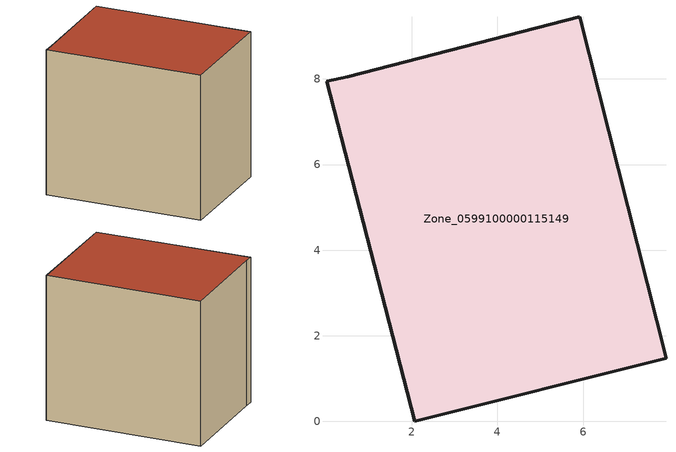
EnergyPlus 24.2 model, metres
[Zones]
Zone_0599100000115149
 floor ground (C_G): 2.07,0 0.01,7.94 0.5,8.05 5.92,9.46 7.94,1.47 z0
 wall outside (C_F): 7.94,1.47 5.92,9.46 0.5,8.05 0.01,7.94 2.07,0 7.94,1.47 z0:7.66
 roof outside (C_R): 0.01,7.94 2.07,0 7.94,1.47 5.92,9.46 0.5,8.05 z7.66
[BUILDING]
Pand.0599100000115149: North Axis=0; Terrain=City; Loads Convergence Tolerance Value=0.04; Temperature Convergence Tolerance Value=0.4; Solar Distribution=FullExterior; Maximum Number of Warmup Days=25; Minimum Number of Warmup Days=1
[Site:Location]
Rotterdam.The.Hague.AP_ZH_NLD Design_Conditions: Latitude=51.96; Longitude=4.45; Time Zone=1; Elevation=-4.5
[SITE:GROUNDTEMPERATURE:BUILDINGSURFACE]
18, 18, 18, 18, 18, 18, 18, 18, 18, 18, 18, 18
[MATERIAL] Thermal Absorptance=0.9; Solar Absorptance=0.7; Visible Absorptance=0.7
Name | Roughness | Thickness | Conductivity | Density | Specific Heat
G.TI.1946-1964 | MediumSmooth | 0.15 | 1 | 540 | 1210
F.TI.1946-1964 | Rough | 0.3 | 0.857143 | 1920 | 840
R.TI.1946-1964 | MediumRough | 0.2 | 0.277778 | 1500 | 1000
[CONSTRUCTION]
C_G: G.TI.1946-1964
C_F: F.TI.1946-1964
C_R: R.TI.1946-1964
[ZONE]
Zone_0599100000115149: Type=1; Multiplier=1; Ceiling Height=Autocalculate; Volume=Autocalculate; Floor Area=autocalculate; Part of Total Floor Area=Yes
[ZONEINFILTRATION:DESIGNFLOWRATE]
Infil_Zone_0599100000115149: Zone or ZoneList or Space or SpaceList=Zone_0599100000115149; Schedule=AlwaysOn; Design Flow Rate Calculation Method=Flow/Area; Flow Rate per Floor Area=0.003; Constant Term Coefficient=1; Temperature Term Coefficient=0; Velocity Term Coefficient=0; Velocity Squared Term Coefficient=0
[HVACTEMPLATE:ZONE:IDEALLOADSAIRSYSTEM]
Zone_0599100000115149: Maximum Heating Supply Air Temperature=50; Minimum Cooling Supply Air Temperature=13; Maximum Heating Supply Air Humidity Ratio=0.0156; Minimum Cooling Supply Air Humidity Ratio=0.0077; Heating Limit=NoLimit; Cooling Limit=NoLimit; Dehumidification Control Type=ConstantSensibleHeatRatio; Cooling Sensible Heat Ratio=0.7; Dehumidification Setpoint=60; Humidification Control Type=None; Humidification Setpoint=30; Outdoor Air Method=None; Outdoor Air Flow Rate per Person=0.00944; Outdoor Air Flow Rate per Zone Floor Area=0; Outdoor Air Flow Rate per Zone=0; Demand Controlled Ventilation Type=None; Outdoor Air Economizer Type=NoEconomizer; Heat Recovery Type=None; Sensible Heat Recovery Effectiveness=0.7; Latent Heat Recovery Effectiveness=0.65
[ZONECONTROL:THERMOSTAT]
ThermostatControl_Zone_0599100000115149: Zone or ZoneList=Zone_0599100000115149; Control Type Schedule=DualSetpointControlType; Control 1=Thermostat_Zone_0599100000115149; Temperature Difference Between Cutout And Setpoint=0
[THERMOSTATSETPOINT:DUALSETPOINT]
Thermostat_Zone_0599100000115149: Heating Setpoint Temperature Schedule=HeatingSetpoint_Zone_0599100000115149; Cooling Setpoint Temperature Schedule=CoolingSetpoint_Zone_0599100000115149
[SCHEDULE:COMPACT]
HeatingSetpoint_Zone_0599100000115149: Through: 12/31, For: AllDays, Until: 24:00, 21
CoolingSetpoint_Zone_0599100000115149: Through: 12/31, For: AllDays, Until: 24:00, 24
DualSetpointControlType: Through: 12/31, For: AllDays, Until: 24:00, 4
AlwaysOn: Through: 12/31, For: AllDays, Until: 24:00, 1
